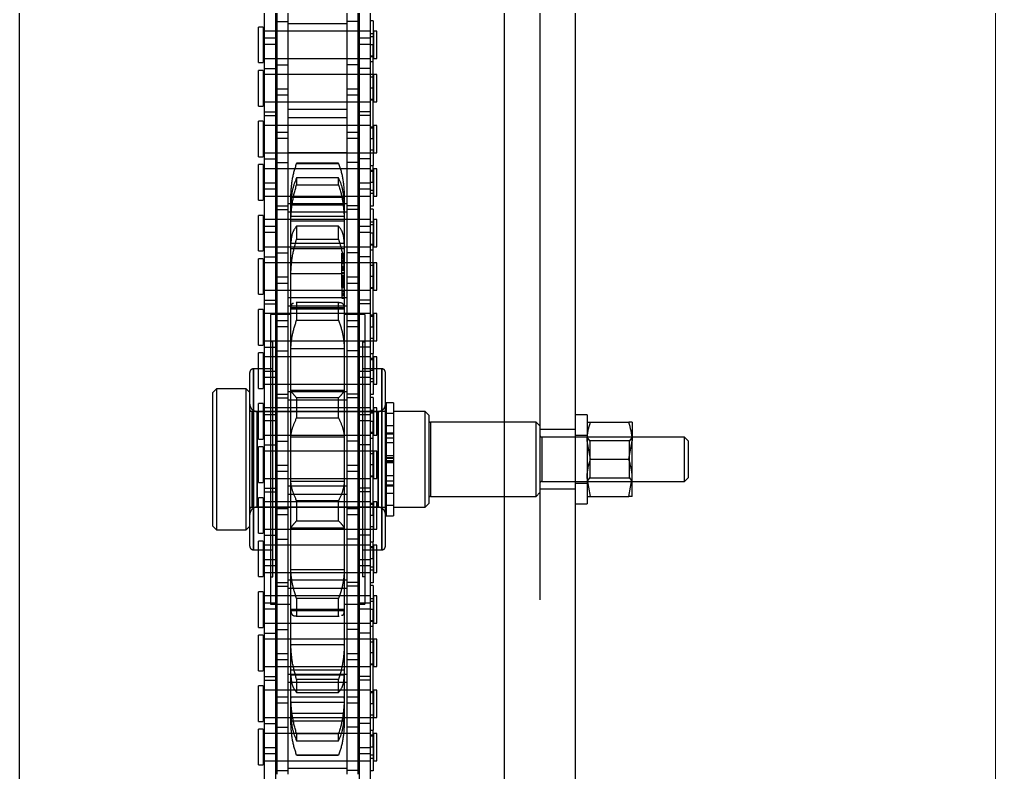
# Model space of a CAD drawing. Header units: metres. Extents: x 0 to 63075, y 0 to 44550.
# Drawn here: x 14315.1 to 14446.9, y 29803.9 to 29905.5 of the extents above; entities that cross this region are included whole.
import ezdxf

# ---------------------------------------------------------------- set-up
doc = ezdxf.new("R2010")
doc.units = ezdxf.units.M
doc.header["$LTSCALE"] = 75
for name, pattern in [('CENTER2', [28.575, 19.05, -3.175, 3.175, -3.175]), ('CENTERX2', [101.6, 63.5, -12.7, 12.7, -12.7]), ('HIDDEN2', [4.7625, 3.175, -1.5875])]:
    doc.linetypes.add(name, pattern=pattern)
for name, color, linetype in [('SC1', 7, 'CENTER2'), ('SDM', 7, 'Continuous'), ('SL4', 4, 'Continuous'), ('ST1', 7, 'HIDDEN2')]:
    doc.layers.add(name, color=color, linetype=linetype)

# ---------------------------------------------------------------- blocks, each defined once
blk = doc.blocks.new('A$Ca53c419a')
at = {"layer": 'SL4'}
for p, q in [((2339.74, 281.24), (3664.71, 281.24)), ((2339.74, 215.76), (3664.71, 215.76)), ((3664.71, 206.24), (2339.74, 206.24)), ((3439.56, 206.24), (3439.56, 204.64)), ((3451.56, 204.64), (3451.56, 206.24)), ((3451.56, 204.64), (3439.56, 204.64)), ((3440.56, 204.19), (3443.06, 204.64)), ((3440.56, 204.19), (3440.56, 198.98)), ((3445.56, 204.19), (3448.06, 204.64)), ((3445.56, 204.19), (3445.56, 198.98)), ((3450.56, 204.19), (3450.56, 198.98)), ((3440.56, 198.98), (3443.06, 198.54)), ((3445.56, 198.98), (3448.06, 198.54)), ((3440.56, 198.54), (3443.06, 198.54)), ((3442.56, 198.54), (3442.56, 191.5)), ((3443.06, 198.54), (3448.06, 198.54)), ((3450.56, 198.54), (3448.06, 198.54)), ((3448.56, 191.5), (3448.56, 198.54)), ((3442.56, 191.5), (3443.06, 191)), ((3442.56, 191.5), (3448.56, 191.5)), ((3448.06, 191), (3448.56, 191.5)), ((3448.06, 191), (3443.06, 191))]:
    blk.add_line(p, q, dxfattribs=at)
for points, knots in [([(3440.56, 204.64), (3440.56, 204.63), (3440.56, 204.6), (3440.56, 204.36), (3440.56, 204.19)], [0, 0, 0, 0, 0.2686336, 1, 1, 1, 1]), ([(3443.06, 204.64), (3443.11, 204.63), (3443.96, 204.63), (3444.79, 204.4), (3445.56, 204.19)], [0, 0, 0, 0, 0.070201, 1, 1, 1, 1]), ([(3448.06, 204.64), (3448.11, 204.63), (3448.96, 204.63), (3449.79, 204.4), (3450.56, 204.19)], [0, 0, 0, 0, 0.070201, 1, 1, 1, 1]), ([(3450.56, 204.64), (3450.56, 204.63), (3450.56, 204.6), (3450.56, 204.36), (3450.56, 204.19)], [0, 0, 0, 0, 0.2686336, 1, 1, 1, 1]), ([(3440.56, 198.54), (3440.56, 198.54), (3440.56, 198.57), (3440.56, 198.81), (3440.56, 198.98)], [0, 0, 0, 0, 0.268634, 1, 1, 1, 1]), ([(3443.06, 198.54), (3443.11, 198.54), (3443.96, 198.54), (3444.79, 198.77), (3445.56, 198.98)], [0, 0, 0, 0, 0.0702006, 1, 1, 1, 1]), ([(3448.06, 198.54), (3448.11, 198.54), (3448.96, 198.54), (3449.79, 198.77), (3450.56, 198.98)], [0, 0, 0, 0, 0.070201, 1, 1, 1, 1]), ([(3450.56, 198.54), (3450.56, 198.54), (3450.56, 198.57), (3450.56, 198.81), (3450.56, 198.98)], [0, 0, 0, 0, 0.268634, 1, 1, 1, 1])]:
    blk.add_open_spline(points, degree=3, knots=knots, dxfattribs=at)
at = {"layer": 'ST1'}
for p, q in [((3436.53, 255.15), (3436.03, 254.65)), ((3455.08, 254.65), (3436.03, 254.65)), ((3436.03, 254.65), (3436.03, 250.65)), ((3436.53, 255.15), (3454.58, 255.15)), ((3455.08, 254.65), (3454.58, 255.15)), ((3455.08, 250.65), (3455.08, 254.65)), ((3436.03, 250.65), (3455.08, 250.65)), ((3436.03, 250.65), (3436.53, 250.15)), ((3454.58, 250.15), (3455.08, 250.65)), ((3404.33, 249), (3409.13, 249)), ((3404.33, 249), (3404.33, 248.34)), ((3409.13, 248.34), (3409.13, 249)), ((3410.18, 249), (3414.97, 249)), ((3410.18, 249), (3410.18, 248.34)), ((3414.97, 248.34), (3414.97, 249)), ((3417.03, 249), (3421.83, 249)), ((3417.03, 249), (3417.03, 248.34)), ((3421.83, 248.34), (3421.83, 249)), ((3422.88, 249), (3427.67, 249)), ((3422.88, 249), (3422.88, 248.34)), ((3427.67, 248.34), (3427.67, 249)), ((3429.73, 249), (3434.53, 249)), ((3429.73, 249), (3429.73, 248.34)), ((3433.34, 249.66), (3433.34, 247.06)), ((3433.34, 249.66), (3457.77, 249.66)), ((3457.77, 249.66), (3433.34, 249.66)), ((3433.83, 250.15), (3457.28, 250.15)), ((3434.53, 248.34), (3434.53, 249)), ((3435.58, 249), (3440.37, 249)), ((3435.58, 249), (3435.58, 248.34)), ((3452.03, 249.9), (3439.08, 249.9)), ((3439.08, 249.9), (3439.08, 231.86)), ((3439.08, 249.17), (3439.08, 232.83)), ((3452.01, 249.17), (3439.1, 249.17)), ((3439.1, 232.83), (3439.1, 249.17)), ((3439.1, 249.17), (3452.01, 249.17)), ((3440.37, 248.34), (3440.37, 249)), ((3442.43, 249), (3447.23, 249)), ((3442.43, 249), (3442.43, 248.34)), ((3447.23, 248.34), (3447.23, 249)), ((3448.28, 249), (3453.07, 249)), ((3448.28, 249), (3448.28, 248.34)), ((3452.01, 249.17), (3452.01, 232.83)), ((3452.03, 231.86), (3452.03, 249.9)), ((3452.03, 232.83), (3452.03, 249.17)), ((3453.07, 248.34), (3453.07, 249)), ((3455.13, 249), (3459.93, 249)), ((3455.13, 249), (3455.13, 248.34)), ((3457.77, 247.06), (3457.77, 249.66)), ((3459.93, 248.34), (3459.93, 249)), ((3460.98, 249), (3465.77, 249)), ((3460.98, 249), (3460.98, 248.34)), ((3465.77, 248.34), (3465.77, 249)), ((3467.83, 249), (3472.63, 249)), ((3467.83, 249), (3467.83, 248.34)), ((3472.63, 248.34), (3472.63, 249)), ((3473.68, 249), (3478.47, 249)), ((3473.68, 249), (3473.68, 248.34)), ((3478.47, 248.34), (3478.47, 249)), ((3480.53, 249), (3485.33, 249)), ((3480.53, 249), (3480.53, 248.34)), ((3485.33, 248.34), (3485.33, 249)), ((3486.38, 249), (3491.17, 249)), ((3486.38, 249), (3486.38, 248.34)), ((3491.17, 248.34), (3491.17, 249)), ((3493.23, 249), (3498.03, 249)), ((3493.23, 249), (3493.23, 248.34)), ((3498.03, 248.34), (3498.03, 249)), ((3499.08, 249), (3503.87, 249)), ((3499.08, 249), (3499.08, 248.34)), ((3503.87, 248.34), (3503.87, 249)), ((3396.7, 248.16), (3405.8, 248.16)), ((3409.13, 248.34), (3404.33, 248.34)), ((3404.88, 248.34), (3404.88, 233.84)), ((3404.88, 248.16), (3404.88, 246.64)), ((3405.8, 248.16), (3406.66, 248.16)), ((3405.8, 246.64), (3405.8, 248.16)), ((3406.66, 248.16), (3415.75, 248.16)), ((3406.66, 248.16), (3406.66, 246.64)), ((3408.57, 233.84), (3408.57, 248.34)), ((3408.57, 246.64), (3408.57, 248.16)), ((3409.9, 248.16), (3409.9, 246.64)), ((3414.97, 248.34), (3410.18, 248.34)), ((3410.73, 248.34), (3410.73, 233.84)), ((3410.73, 248.16), (3410.73, 246.64)), ((3414.42, 233.84), (3414.42, 248.34)), ((3414.42, 246.64), (3414.42, 248.16)), ((3415.75, 248.16), (3415.75, 246.64)), ((3415.75, 248.16), (3422.1, 248.16)), ((3416.25, 248.16), (3416.25, 246.64)), ((3421.83, 248.34), (3417.03, 248.34)), ((3417.58, 248.34), (3417.58, 233.84)), ((3417.58, 248.16), (3417.58, 246.64)), ((3421.27, 233.84), (3421.27, 248.34)), ((3421.27, 246.64), (3421.27, 248.16)), ((3422.1, 248.16), (3422.1, 246.64)), ((3422.1, 248.16), (3431.2, 248.16)), ((3427.67, 248.34), (3422.88, 248.34)), ((3423.43, 248.34), (3423.43, 233.84)), ((3423.43, 248.16), (3423.43, 246.64)), ((3425.35, 246.64), (3425.35, 248.16)), ((3426.21, 248.16), (3426.21, 246.64)), ((3427.12, 233.84), (3427.12, 248.34)), ((3427.12, 246.64), (3427.12, 248.16)), ((3434.53, 248.34), (3429.73, 248.34)), ((3430.28, 248.34), (3430.28, 233.84)), ((3430.28, 248.16), (3430.28, 246.64)), ((3431.2, 248.16), (3432.06, 248.16)), ((3431.2, 246.64), (3431.2, 248.16)), ((3432.06, 248.16), (3441.15, 248.16)), ((3432.06, 248.16), (3432.06, 246.64)), ((3433.97, 233.84), (3433.97, 248.34)), ((3433.97, 246.64), (3433.97, 248.16)), ((3435.3, 248.16), (3435.3, 246.64)), ((3440.37, 248.34), (3435.58, 248.34)), ((3436.13, 248.34), (3436.13, 233.84)), ((3436.13, 248.16), (3436.13, 246.64)), ((3439.82, 233.84), (3439.82, 248.34)), ((3439.82, 246.64), (3439.82, 248.16)), ((3441.15, 248.16), (3441.15, 246.64)), ((3441.15, 248.16), (3447.5, 248.16)), ((3441.65, 248.16), (3441.65, 246.64)), ((3447.23, 248.34), (3442.43, 248.34)), ((3442.98, 248.34), (3442.98, 233.84)), ((3442.98, 248.16), (3442.98, 246.64)), ((3446.67, 233.84), (3446.67, 248.34)), ((3446.67, 246.64), (3446.67, 248.16)), ((3447.5, 248.16), (3447.5, 246.64)), ((3447.5, 248.16), (3456.6, 248.16)), ((3453.07, 248.34), (3448.28, 248.34)), ((3448.83, 248.34), (3448.83, 233.84)), ((3448.83, 248.16), (3448.83, 246.64)), ((3450.75, 246.64), (3450.75, 248.16)), ((3451.61, 248.16), (3451.61, 246.64)), ((3452.52, 233.84), (3452.52, 248.34)), ((3452.52, 246.64), (3452.52, 248.16)), ((3459.93, 248.34), (3455.13, 248.34)), ((3455.68, 248.34), (3455.68, 233.84)), ((3455.68, 248.16), (3455.68, 246.64)), ((3456.6, 248.16), (3457.46, 248.16)), ((3456.6, 246.64), (3456.6, 248.16)), ((3457.46, 248.16), (3466.55, 248.16)), ((3457.46, 248.16), (3457.46, 246.64)), ((3459.37, 233.84), (3459.37, 248.34)), ((3459.37, 246.64), (3459.37, 248.16)), ((3460.7, 248.16), (3460.7, 246.64)), ((3465.77, 248.34), (3460.98, 248.34)), ((3461.53, 248.34), (3461.53, 233.84)), ((3461.53, 248.16), (3461.53, 246.64)), ((3465.22, 233.84), (3465.22, 248.34)), ((3465.22, 246.64), (3465.22, 248.16)), ((3466.55, 248.16), (3466.55, 246.64)), ((3466.55, 248.16), (3472.9, 248.16)), ((3467.05, 248.16), (3467.05, 246.64)), ((3472.63, 248.34), (3467.83, 248.34)), ((3468.38, 248.34), (3468.38, 233.84)), ((3468.38, 248.16), (3468.38, 246.64)), ((3472.07, 233.84), (3472.07, 248.34)), ((3472.07, 246.64), (3472.07, 248.16)), ((3472.9, 248.16), (3472.9, 246.64)), ((3472.9, 248.16), (3482, 248.16)), ((3478.47, 248.34), (3473.68, 248.34)), ((3474.23, 248.34), (3474.23, 233.84)), ((3474.23, 248.16), (3474.23, 246.64)), ((3476.15, 246.64), (3476.15, 248.16)), ((3477.01, 248.16), (3477.01, 246.64)), ((3477.92, 233.84), (3477.92, 248.34)), ((3477.92, 246.64), (3477.92, 248.16)), ((3485.33, 248.34), (3480.53, 248.34)), ((3481.08, 248.34), (3481.08, 233.84)), ((3481.08, 248.16), (3481.08, 246.64)), ((3482, 248.16), (3482.86, 248.16)), ((3482, 246.64), (3482, 248.16)), ((3482.86, 248.16), (3491.95, 248.16)), ((3482.86, 248.16), (3482.86, 246.64)), ((3484.77, 233.84), (3484.77, 248.34)), ((3484.77, 246.64), (3484.77, 248.16)), ((3486.1, 248.16), (3486.1, 246.64)), ((3491.17, 248.34), (3486.38, 248.34)), ((3486.93, 248.34), (3486.93, 233.84)), ((3486.93, 248.16), (3486.93, 246.64)), ((3490.62, 233.84), (3490.62, 248.34)), ((3490.62, 246.64), (3490.62, 248.16)), ((3491.95, 248.16), (3491.95, 246.64)), ((3491.95, 248.16), (3498.3, 248.16)), ((3492.45, 248.16), (3492.45, 246.64)), ((3498.03, 248.34), (3493.23, 248.34)), ((3493.78, 248.34), (3493.78, 233.84)), ((3493.78, 248.16), (3493.78, 246.64)), ((3497.47, 233.84), (3497.47, 248.34)), ((3497.47, 246.64), (3497.47, 248.16)), ((3498.3, 248.16), (3498.3, 246.64)), ((3498.3, 248.16), (3507.4, 248.16)), ((3503.87, 248.34), (3499.08, 248.34)), ((3499.63, 248.34), (3499.63, 233.84)), ((3499.63, 248.16), (3499.63, 246.64)), ((3501.55, 246.64), (3501.55, 248.16)), ((3502.41, 248.16), (3502.41, 246.64)), ((3503.32, 233.84), (3503.32, 248.34)), ((3503.32, 246.64), (3503.32, 248.16)), ((3396.7, 246.64), (3405.8, 246.64)), ((3403.05, 246.48), (3409.4, 246.48)), ((3403.55, 246.48), (3403.55, 244.96)), ((3404.88, 246.48), (3404.88, 244.96)), ((3405.8, 246.64), (3406.66, 246.64)), ((3406.66, 246.64), (3415.75, 246.64)), ((3408.57, 244.96), (3408.57, 246.48)), ((3409.4, 246.48), (3409.4, 244.96)), ((3409.4, 246.48), (3418.5, 246.48)), ((3410.73, 246.48), (3410.73, 244.96)), ((3412.65, 244.96), (3412.65, 246.48)), ((3413.51, 246.48), (3413.51, 244.96)), ((3414.42, 244.96), (3414.42, 246.48)), ((3415.75, 246.64), (3422.1, 246.64)), ((3417.58, 246.48), (3417.58, 244.96)), ((3418.5, 246.48), (3419.36, 246.48)), ((3418.5, 244.96), (3418.5, 246.48)), ((3419.36, 246.48), (3428.45, 246.48)), ((3419.36, 246.48), (3419.36, 244.96)), ((3421.27, 244.96), (3421.27, 246.48)), ((3422.1, 246.64), (3431.2, 246.64)), ((3422.6, 246.48), (3422.6, 244.96)), ((3423.43, 246.48), (3423.43, 244.96)), ((3465.1, 247.38), (3426.01, 247.38)), ((3426.01, 247.38), (3426.01, 244.61)), ((3427.12, 244.96), (3427.12, 246.48)), ((3428.45, 246.48), (3428.45, 244.96)), ((3428.45, 246.48), (3434.8, 246.48)), ((3428.95, 246.48), (3428.95, 244.96)), ((3429.68, 247.38), (3429.68, 247.06)), ((3429.68, 247.06), (3461.43, 247.06)), ((3430.28, 246.48), (3430.28, 244.96)), ((3431.2, 246.64), (3432.06, 246.64)), ((3432.06, 246.64), (3441.15, 246.64)), ((3433.97, 244.96), (3433.97, 246.48)), ((3434.8, 246.48), (3434.8, 244.96)), ((3434.8, 246.48), (3443.9, 246.48)), ((3436.13, 246.48), (3436.13, 244.96)), ((3438.05, 244.96), (3438.05, 246.48)), ((3438.91, 246.48), (3438.91, 244.96)), ((3439.82, 244.96), (3439.82, 246.48)), ((3441.15, 246.64), (3447.5, 246.64)), ((3442.98, 246.48), (3442.98, 244.96)), ((3443.9, 246.48), (3444.76, 246.48)), ((3443.9, 244.96), (3443.9, 246.48)), ((3444.76, 246.48), (3453.85, 246.48)), ((3444.76, 246.48), (3444.76, 244.96)), ((3446.67, 244.96), (3446.67, 246.48)), ((3447.5, 246.64), (3456.6, 246.64)), ((3448, 246.48), (3448, 244.96)), ((3448.83, 246.48), (3448.83, 244.96)), ((3452.52, 244.96), (3452.52, 246.48)), ((3453.85, 246.48), (3453.85, 244.96)), ((3453.85, 246.48), (3460.2, 246.48)), ((3454.35, 246.48), (3454.35, 244.96)), ((3455.68, 246.48), (3455.68, 244.96)), ((3456.6, 246.64), (3457.46, 246.64)), ((3457.46, 246.64), (3466.55, 246.64)), ((3459.37, 244.96), (3459.37, 246.48)), ((3460.2, 246.48), (3460.2, 244.96)), ((3460.2, 246.48), (3469.3, 246.48)), ((3461.43, 247.06), (3461.43, 247.38)), ((3461.53, 246.48), (3461.53, 244.96)), ((3463.45, 244.96), (3463.45, 246.48)), ((3464.31, 246.48), (3464.31, 244.96)), ((3465.1, 244.61), (3465.1, 247.38)), ((3465.22, 244.96), (3465.22, 246.48)), ((3466.55, 246.64), (3472.9, 246.64)), ((3468.38, 246.48), (3468.38, 244.96)), ((3469.3, 246.48), (3470.16, 246.48)), ((3469.3, 244.96), (3469.3, 246.48)), ((3470.16, 246.48), (3479.25, 246.48)), ((3470.16, 246.48), (3470.16, 244.96)), ((3472.07, 244.96), (3472.07, 246.48)), ((3472.9, 246.64), (3482, 246.64)), ((3473.4, 246.48), (3473.4, 244.96)), ((3474.23, 246.48), (3474.23, 244.96)), ((3477.92, 244.96), (3477.92, 246.48)), ((3479.25, 246.48), (3479.25, 244.96)), ((3479.25, 246.48), (3485.6, 246.48)), ((3479.75, 246.48), (3479.75, 244.96)), ((3481.08, 246.48), (3481.08, 244.96)), ((3482, 246.64), (3482.86, 246.64)), ((3482.86, 246.64), (3491.95, 246.64)), ((3484.77, 244.96), (3484.77, 246.48)), ((3485.6, 246.48), (3485.6, 244.96)), ((3485.6, 246.48), (3494.7, 246.48)), ((3486.93, 246.48), (3486.93, 244.96)), ((3488.85, 244.96), (3488.85, 246.48)), ((3489.71, 246.48), (3489.71, 244.96)), ((3490.62, 244.96), (3490.62, 246.48)), ((3491.95, 246.64), (3498.3, 246.64)), ((3493.78, 246.48), (3493.78, 244.96)), ((3494.7, 246.48), (3495.56, 246.48)), ((3494.7, 244.96), (3494.7, 246.48)), ((3495.56, 246.48), (3504.65, 246.48)), ((3495.56, 246.48), (3495.56, 244.96)), ((3497.47, 244.96), (3497.47, 246.48)), ((3498.3, 246.64), (3507.4, 246.64)), ((3498.8, 246.48), (3498.8, 244.96)), ((3499.63, 246.48), (3499.63, 244.96)), ((3503.32, 244.96), (3503.32, 246.48)), ((3504.65, 246.48), (3504.65, 244.96)), ((3504.65, 246.48), (3511, 246.48)), ((3403.05, 244.96), (3409.4, 244.96)), ((3403.84, 237.03), (3403.84, 244.96)), ((3404.88, 244.96), (3404.88, 237.03)), ((3405.64, 243.84), (3405.62, 243.84)), ((3405.62, 243.84), (3405.62, 238.16)), ((3405.64, 238.16), (3405.64, 243.84)), ((3408.51, 243.84), (3407.58, 243.84)), ((3407.58, 243.84), (3407.58, 238.16)), ((3408.51, 238.16), (3408.51, 243.84)), ((3408.57, 237.03), (3408.57, 244.96)), ((3408.62, 244.96), (3408.62, 237.03)), ((3409.4, 244.96), (3418.5, 244.96)), ((3409.95, 244.61), (3410.09, 244.61)), ((3410.09, 244.61), (3410.21, 244.61)), ((3410.21, 244.61), (3410.09, 244.61)), ((3410.21, 237.4), (3410.21, 244.61)), ((3410.21, 244.61), (3411.14, 244.61)), ((3410.69, 237.03), (3410.69, 244.96)), ((3410.73, 244.96), (3410.73, 237.03)), ((3411.14, 244.61), (3413.31, 244.61)), ((3411.25, 237.4), (3411.25, 244.61)), ((3412.75, 237.4), (3412.75, 244.61)), ((3413.31, 244.61), (3413.44, 244.61)), ((3413.44, 244.61), (3413.31, 244.61)), ((3413.44, 237.4), (3413.44, 244.61)), ((3413.44, 244.61), (3416.35, 244.61)), ((3415.86, 243.84), (3414.1, 243.84)), ((3414.1, 243.84), (3414.1, 238.16)), ((3414.42, 237.03), (3414.42, 244.96)), ((3415.47, 244.96), (3415.47, 237.03)), ((3415.86, 238.16), (3415.86, 243.84)), ((3416.35, 244.61), (3420.42, 244.61)), ((3416.43, 237.4), (3416.43, 244.61)), ((3416.54, 237.03), (3416.54, 244.96)), ((3417.1, 237.4), (3417.1, 244.61)), ((3417.58, 244.96), (3417.58, 237.03)), ((3418.5, 244.96), (3419.36, 244.96)), ((3419.36, 244.96), (3428.45, 244.96)), ((3420.42, 244.61), (3420.54, 244.61)), ((3420.54, 244.61), (3420.42, 244.61)), ((3420.54, 237.4), (3420.54, 244.61)), ((3420.54, 244.61), (3425.08, 244.61)), ((3421.27, 237.03), (3421.27, 244.96)), ((3421.32, 244.96), (3421.32, 237.03)), ((3423.39, 237.03), (3423.39, 244.96)), ((3423.43, 244.96), (3423.43, 237.03)), ((3424.41, 243.9), (3424.41, 238.1)), ((3426.78, 243.84), (3424.41, 243.84)), ((3424.41, 243.84), (3424.41, 238.16)), ((3425.08, 244.61), (3430.56, 244.61)), ((3425.12, 237.4), (3425.12, 244.61)), ((3425.27, 237.4), (3425.27, 244.61)), ((3426.78, 238.16), (3426.78, 243.84)), ((3427.12, 237.03), (3427.12, 244.96)), ((3428.17, 244.96), (3428.17, 237.03)), ((3428.45, 244.96), (3434.8, 244.96)), ((3429.24, 237.03), (3429.24, 244.96)), ((3430.28, 244.96), (3430.28, 237.03)), ((3430.56, 244.61), (3430.65, 244.61)), ((3430.65, 237.4), (3430.65, 244.61)), ((3430.65, 244.61), (3436.27, 244.61)), ((3433.97, 237.03), (3433.97, 244.96)), ((3434.02, 244.96), (3434.02, 237.03)), ((3434.8, 244.96), (3443.9, 244.96)), ((3436.09, 237.03), (3436.09, 244.96)), ((3436.13, 244.96), (3436.13, 237.03)), ((3436.27, 237.4), (3436.27, 244.61)), ((3436.27, 244.61), (3436.28, 244.61)), ((3436.28, 244.61), (3442.51, 244.61)), ((3439.97, 243.84), (3437.27, 243.84)), ((3437.27, 243.84), (3437.27, 238.16)), ((3439.82, 237.03), (3439.82, 244.96)), ((3439.97, 238.16), (3439.97, 243.84)), ((3440.87, 244.96), (3440.87, 237.03)), ((3441.94, 237.03), (3441.94, 244.96)), ((3442.51, 244.61), (3442.56, 244.61)), ((3442.56, 237.4), (3442.56, 244.61)), ((3442.56, 244.61), (3448.55, 244.61)), ((3442.98, 244.96), (3442.98, 237.03)), ((3443.9, 244.96), (3444.76, 244.96)), ((3444.76, 244.96), (3453.85, 244.96)), ((3446.67, 237.03), (3446.67, 244.96)), ((3446.72, 244.96), (3446.72, 237.03)), ((3448.55, 237.4), (3448.55, 244.61)), ((3448.55, 244.61), (3448.6, 244.61)), ((3448.6, 244.61), (3454.83, 244.61)), ((3448.79, 237.03), (3448.79, 244.96)), ((3448.83, 244.96), (3448.83, 237.03)), ((3451.14, 243.84), (3451.14, 238.16)), ((3453.84, 243.84), (3451.14, 243.84)), ((3452.52, 237.03), (3452.52, 244.96)), ((3453.57, 244.96), (3453.57, 237.03)), ((3453.84, 238.16), (3453.84, 243.84)), ((3453.85, 244.96), (3460.2, 244.96)), ((3454.64, 237.03), (3454.64, 244.96)), ((3454.83, 244.61), (3454.84, 244.61)), ((3454.84, 237.4), (3454.84, 244.61)), ((3454.84, 244.61), (3460.46, 244.61)), ((3455.68, 244.96), (3455.68, 237.03)), ((3459.37, 237.03), (3459.37, 244.96)), ((3459.42, 244.96), (3459.42, 237.03)), ((3460.2, 244.96), (3469.3, 244.96)), ((3460.46, 237.4), (3460.46, 244.61)), ((3460.46, 244.61), (3460.55, 244.61)), ((3460.55, 244.61), (3466.03, 244.61)), ((3461.49, 237.03), (3461.49, 244.96)), ((3461.53, 244.96), (3461.53, 237.03)), ((3464.33, 243.84), (3464.33, 238.16)), ((3466.7, 243.84), (3464.33, 243.84)), ((3465.22, 237.03), (3465.22, 244.96)), ((3465.84, 244.61), (3465.84, 237.4)), ((3465.99, 237.4), (3465.99, 244.61)), ((3466.03, 244.61), (3470.57, 244.61)), ((3466.27, 244.96), (3466.27, 237.03)), ((3466.7, 243.84), (3466.69, 243.9)), ((3466.7, 238.1), (3466.7, 243.9)), ((3466.7, 238.16), (3466.7, 243.84)), ((3467.34, 237.03), (3467.34, 244.96)), ((3468.38, 244.96), (3468.38, 237.03)), ((3469.3, 244.96), (3470.16, 244.96)), ((3470.16, 244.96), (3479.25, 244.96)), ((3470.57, 237.4), (3470.57, 244.61)), ((3470.57, 244.61), (3470.69, 244.61)), ((3470.69, 244.61), (3470.57, 244.61)), ((3470.69, 244.61), (3474.76, 244.61)), ((3472.07, 237.03), (3472.07, 244.96)), ((3472.12, 244.96), (3472.12, 237.03)), ((3474.01, 244.61), (3474.01, 237.4)), ((3474.19, 237.03), (3474.19, 244.96)), ((3474.23, 244.96), (3474.23, 237.03)), ((3474.68, 237.4), (3474.68, 244.61)), ((3474.76, 244.61), (3477.67, 244.61)), ((3475.25, 243.84), (3475.25, 238.16)), ((3477.01, 243.84), (3475.25, 243.84)), ((3477.01, 238.16), (3477.01, 243.84)), ((3477.67, 237.4), (3477.67, 244.61)), ((3477.67, 244.61), (3477.8, 244.61)), ((3477.8, 244.61), (3477.67, 244.61)), ((3477.8, 244.61), (3479.97, 244.61)), ((3477.92, 237.03), (3477.92, 244.96)), ((3478.36, 244.61), (3478.36, 237.4)), ((3478.97, 244.96), (3478.97, 237.03)), ((3479.25, 244.96), (3485.6, 244.96)), ((3479.86, 237.4), (3479.86, 244.61)), ((3479.97, 244.61), (3480.9, 244.61)), ((3480.04, 237.03), (3480.04, 244.96)), ((3480.9, 237.4), (3480.9, 244.61)), ((3480.9, 244.61), (3481.02, 244.61)), ((3481.02, 244.61), (3480.9, 244.61)), ((3481.02, 244.61), (3481.16, 244.61)), ((3481.08, 244.96), (3481.08, 237.03)), ((3481.66, 244.6), (3481.16, 244.61)), ((3482.6, 243.84), (3482.6, 238.16)), ((3483.53, 243.84), (3482.6, 243.84)), ((3483.53, 238.16), (3483.53, 243.84)), ((3484.77, 237.03), (3484.77, 244.96)), ((3484.82, 244.96), (3484.82, 237.03)), ((3485.47, 243.84), (3485.47, 238.16)), ((3485.5, 243.84), (3485.47, 243.84)), ((3485.5, 238.16), (3485.5, 243.84)), ((3485.6, 244.96), (3494.7, 244.96)), ((3486.89, 237.03), (3486.89, 244.96)), ((3486.93, 244.96), (3486.93, 237.03)), ((3490.62, 237.03), (3490.62, 244.96)), ((3491.67, 244.96), (3491.67, 237.03)), ((3492.74, 237.03), (3492.74, 244.96)), ((3493.78, 244.96), (3493.78, 237.03)), ((3494.7, 244.96), (3495.56, 244.96)), ((3495.56, 244.96), (3504.65, 244.96)), ((3497.47, 237.03), (3497.47, 244.96)), ((3497.52, 244.96), (3497.52, 237.03)), ((3499.59, 237.03), (3499.59, 244.96)), ((3499.63, 244.96), (3499.63, 237.03)), ((3503.32, 237.03), (3503.32, 244.96)), ((3504.37, 244.96), (3504.37, 237.03)), ((3504.65, 244.96), (3511, 244.96)), ((3405.62, 238.16), (3405.64, 238.16)), ((3407.58, 238.16), (3408.51, 238.16)), ((3409.45, 237.4), (3409.95, 237.4)), ((3410.09, 237.4), (3409.95, 237.4)), ((3410.21, 237.4), (3410.09, 237.4)), ((3410.09, 237.4), (3410.21, 237.4)), ((3411.14, 237.4), (3410.21, 237.4)), ((3413.31, 237.4), (3411.14, 237.4)), ((3413.44, 237.4), (3413.31, 237.4)), ((3413.31, 237.4), (3413.44, 237.4)), ((3416.35, 237.4), (3413.44, 237.4)), ((3414.1, 238.16), (3415.86, 238.16)), ((3420.42, 237.4), (3416.35, 237.4)), ((3420.54, 237.4), (3420.42, 237.4)), ((3420.42, 237.4), (3420.54, 237.4)), ((3425.08, 237.4), (3420.54, 237.4)), ((3424.41, 238.16), (3426.78, 238.16)), ((3424.41, 238.16), (3424.42, 238.1)), ((3430.56, 237.4), (3425.08, 237.4)), ((3426.01, 237.4), (3426.01, 234.63)), ((3430.65, 237.4), (3430.56, 237.4)), ((3436.27, 237.4), (3430.65, 237.4)), ((3436.28, 237.4), (3436.27, 237.4)), ((3442.51, 237.4), (3436.28, 237.4)), ((3437.27, 238.16), (3439.97, 238.16)), ((3442.56, 237.4), (3442.51, 237.4)), ((3448.55, 237.4), (3442.56, 237.4)), ((3448.6, 237.4), (3448.55, 237.4)), ((3454.83, 237.4), (3448.6, 237.4)), ((3451.14, 238.16), (3453.84, 238.16)), ((3454.84, 237.4), (3454.83, 237.4)), ((3460.46, 237.4), (3454.84, 237.4)), ((3460.55, 237.4), (3460.46, 237.4)), ((3466.03, 237.4), (3460.55, 237.4)), ((3464.33, 238.16), (3466.7, 238.16)), ((3465.1, 234.63), (3465.1, 237.4)), ((3470.57, 237.4), (3466.03, 237.4)), ((3468.16, 237.73), (3467.32, 237.73)), ((3467.32, 237.73), (3467.32, 237.4)), ((3467.65, 237.73), (3467.65, 237.4)), ((3467.75, 237.73), (3467.75, 237.4)), ((3467.92, 237.73), (3467.92, 237.4)), ((3468.31, 237.73), (3468.16, 237.73)), ((3468.16, 237.73), (3468.16, 237.4)), ((3468.26, 237.73), (3468.26, 237.4)), ((3468.72, 237.73), (3468.31, 237.73)), ((3468.31, 237.73), (3468.31, 237.4)), ((3468.4, 237.73), (3468.4, 237.4)), ((3468.72, 237.73), (3471.15, 237.73)), ((3468.72, 237.73), (3468.72, 237.4)), ((3468.78, 237.73), (3468.78, 237.4)), ((3468.78, 237.73), (3468.78, 237.4)), ((3468.83, 237.73), (3468.83, 237.4)), ((3468.85, 237.73), (3468.85, 237.4)), ((3468.85, 237.73), (3468.85, 237.4)), ((3468.9, 237.73), (3468.9, 237.4)), ((3468.98, 237.73), (3468.98, 237.4)), ((3468.99, 237.73), (3468.99, 237.4)), ((3469.02, 237.73), (3469.02, 237.4)), ((3469.09, 237.73), (3469.09, 237.4)), ((3469.1, 237.73), (3469.1, 237.4)), ((3469.11, 237.73), (3469.11, 237.4)), ((3469.12, 237.73), (3469.12, 237.4)), ((3469.21, 237.73), (3469.21, 237.4)), ((3469.23, 237.73), (3469.23, 237.4)), ((3469.24, 237.73), (3469.24, 237.4)), ((3469.31, 237.73), (3469.31, 237.4)), ((3469.4, 237.73), (3469.4, 237.4)), ((3469.48, 237.73), (3469.48, 237.4)), ((3469.56, 237.73), (3469.56, 237.4)), ((3469.61, 237.73), (3469.61, 237.4)), ((3469.72, 237.73), (3469.72, 237.4)), ((3469.75, 237.73), (3469.75, 237.4)), ((3469.75, 237.73), (3469.75, 237.4)), ((3469.78, 237.73), (3469.78, 237.4)), ((3469.82, 237.73), (3469.82, 237.4)), ((3469.86, 237.73), (3469.86, 237.4)), ((3469.86, 237.73), (3469.86, 237.4)), ((3469.89, 237.73), (3469.89, 237.4)), ((3469.89, 237.73), (3469.89, 237.4)), ((3469.98, 237.73), (3469.98, 237.4)), ((3469.99, 237.73), (3469.99, 237.4)), ((3470.01, 237.73), (3470.01, 237.4)), ((3470.03, 237.73), (3470.03, 237.4)), ((3470.04, 237.73), (3470.04, 237.4)), ((3470.17, 237.73), (3470.17, 237.4)), ((3470.33, 237.4), (3470.33, 237.73)), ((3470.69, 237.4), (3470.57, 237.4)), ((3470.66, 237.4), (3470.66, 237.73)), ((3474.76, 237.4), (3470.69, 237.4)), ((3470.71, 237.73), (3470.71, 237.4)), ((3470.77, 237.73), (3470.77, 237.4)), ((3471.07, 237.73), (3471.07, 237.4)), ((3471.11, 237.73), (3471.11, 237.4)), ((3471.13, 237.73), (3471.13, 237.4)), ((3471.15, 237.73), (3471.54, 237.73)), ((3471.15, 237.73), (3471.15, 237.4)), ((3471.26, 237.73), (3471.26, 237.4)), ((3471.31, 237.73), (3471.31, 237.4)), ((3471.39, 237.73), (3471.39, 237.4)), ((3471.44, 237.73), (3471.44, 237.4)), ((3471.5, 237.73), (3471.5, 237.4)), ((3471.51, 237.73), (3471.51, 237.4)), ((3471.54, 237.73), (3472.39, 237.73)), ((3471.54, 237.73), (3471.54, 237.4)), ((3471.54, 237.73), (3471.54, 237.4)), ((3471.61, 237.73), (3471.61, 237.4)), ((3471.64, 237.73), (3471.64, 237.4)), ((3471.97, 237.73), (3471.97, 237.4)), ((3472, 237.73), (3472, 237.4)), ((3472.05, 237.73), (3472.05, 237.4)), ((3472.08, 237.73), (3472.08, 237.4)), ((3472.13, 237.73), (3472.13, 237.4)), ((3472.25, 237.73), (3472.25, 237.4)), ((3472.39, 237.73), (3472.39, 237.4)), ((3472.39, 237.73), (3472.67, 237.73)), ((3472.67, 237.73), (3472.67, 237.4)), ((3472.67, 237.73), (3472.76, 237.73)), ((3472.76, 237.73), (3472.76, 237.4)), ((3472.76, 237.73), (3473.08, 237.73)), ((3472.99, 237.73), (3472.99, 237.4)), ((3473.08, 237.73), (3473.08, 237.4)), ((3473.08, 237.73), (3473.12, 237.73)), ((3473.12, 237.73), (3473.12, 237.4)), ((3473.12, 237.73), (3473.32, 237.73)), ((3473.16, 237.73), (3473.16, 237.4)), ((3473.2, 237.73), (3473.2, 237.4)), ((3473.31, 237.73), (3473.31, 237.4)), ((3473.32, 237.73), (3473.32, 237.4)), ((3473.32, 237.73), (3473.36, 237.73)), ((3473.34, 237.73), (3473.34, 237.4)), ((3473.36, 237.73), (3473.36, 237.4)), ((3477.67, 237.4), (3474.76, 237.4)), ((3475.25, 238.16), (3477.01, 238.16)), ((3477.8, 237.4), (3477.67, 237.4)), ((3477.67, 237.4), (3477.8, 237.4)), ((3479.97, 237.4), (3477.8, 237.4)), ((3480.9, 237.4), (3479.97, 237.4)), ((3481.02, 237.4), (3480.9, 237.4)), ((3480.9, 237.4), (3481.02, 237.4)), ((3481.16, 237.4), (3481.02, 237.4)), ((3482.6, 238.16), (3483.53, 238.16)), ((3485.47, 238.16), (3485.5, 238.16)), ((3403.05, 237.03), (3409.4, 237.03)), ((3403.55, 235.51), (3403.55, 237.03)), ((3404.88, 237.03), (3404.88, 235.51)), ((3408.57, 235.51), (3408.57, 237.03)), ((3409.4, 235.51), (3409.4, 237.03)), ((3409.4, 237.03), (3418.5, 237.03)), ((3410.73, 237.03), (3410.73, 235.51)), ((3412.65, 235.51), (3412.65, 237.03)), ((3413.51, 237.03), (3413.51, 235.51)), ((3414.42, 235.51), (3414.42, 237.03)), ((3417.58, 237.03), (3417.58, 235.51)), ((3418.5, 237.03), (3419.36, 237.03)), ((3418.5, 235.51), (3418.5, 237.03)), ((3419.36, 237.03), (3428.45, 237.03)), ((3419.36, 237.03), (3419.36, 235.51)), ((3421.27, 235.51), (3421.27, 237.03)), ((3422.6, 235.51), (3422.6, 237.03)), ((3423.43, 237.03), (3423.43, 235.51)), ((3427.12, 235.51), (3427.12, 237.03)), ((3428.45, 235.51), (3428.45, 237.03)), ((3428.45, 237.03), (3434.8, 237.03)), ((3428.95, 235.51), (3428.95, 237.03)), ((3430.28, 237.03), (3430.28, 235.51)), ((3433.97, 235.51), (3433.97, 237.03)), ((3434.8, 235.51), (3434.8, 237.03)), ((3434.8, 237.03), (3443.9, 237.03)), ((3436.13, 237.03), (3436.13, 235.51)), ((3438.05, 235.51), (3438.05, 237.03)), ((3438.91, 237.03), (3438.91, 235.51)), ((3439.82, 235.51), (3439.82, 237.03)), ((3442.98, 237.03), (3442.98, 235.51)), ((3443.9, 237.03), (3444.76, 237.03)), ((3443.9, 235.51), (3443.9, 237.03)), ((3444.76, 237.03), (3453.85, 237.03)), ((3444.76, 237.03), (3444.76, 235.51)), ((3446.67, 235.51), (3446.67, 237.03)), ((3448, 235.51), (3448, 237.03)), ((3448.83, 237.03), (3448.83, 235.51)), ((3452.52, 235.51), (3452.52, 237.03)), ((3453.85, 235.51), (3453.85, 237.03)), ((3453.85, 237.03), (3460.2, 237.03)), ((3454.35, 235.51), (3454.35, 237.03)), ((3455.68, 237.03), (3455.68, 235.51)), ((3459.37, 235.51), (3459.37, 237.03)), ((3460.2, 235.51), (3460.2, 237.03)), ((3460.2, 237.03), (3469.3, 237.03)), ((3461.53, 237.03), (3461.53, 235.51)), ((3463.45, 235.51), (3463.45, 237.03)), ((3464.31, 237.03), (3464.31, 235.51)), ((3465.22, 235.51), (3465.22, 237.03)), ((3468.38, 237.03), (3468.38, 235.51)), ((3469.3, 237.03), (3470.16, 237.03)), ((3469.3, 235.51), (3469.3, 237.03)), ((3470.16, 237.03), (3479.25, 237.03)), ((3470.16, 237.03), (3470.16, 235.51)), ((3472.07, 235.51), (3472.07, 237.03)), ((3473.4, 235.51), (3473.4, 237.03)), ((3474.23, 237.03), (3474.23, 235.51)), ((3477.92, 235.51), (3477.92, 237.03)), ((3479.25, 235.51), (3479.25, 237.03)), ((3479.25, 237.03), (3485.6, 237.03)), ((3479.75, 235.51), (3479.75, 237.03)), ((3481.08, 237.03), (3481.08, 235.51)), ((3484.77, 235.51), (3484.77, 237.03)), ((3485.6, 235.51), (3485.6, 237.03)), ((3485.6, 237.03), (3494.7, 237.03)), ((3486.93, 237.03), (3486.93, 235.51)), ((3488.85, 235.51), (3488.85, 237.03)), ((3489.71, 237.03), (3489.71, 235.51)), ((3490.62, 235.51), (3490.62, 237.03)), ((3493.78, 237.03), (3493.78, 235.51)), ((3494.7, 237.03), (3495.56, 237.03)), ((3494.7, 235.51), (3494.7, 237.03)), ((3495.56, 237.03), (3504.65, 237.03)), ((3495.56, 237.03), (3495.56, 235.51)), ((3497.47, 235.51), (3497.47, 237.03)), ((3498.8, 235.51), (3498.8, 237.03)), ((3499.63, 237.03), (3499.63, 235.51)), ((3503.32, 235.51), (3503.32, 237.03)), ((3504.65, 235.51), (3504.65, 237.03)), ((3504.65, 237.03), (3511, 237.03)), ((3396.7, 235.36), (3405.8, 235.36)), ((3403.05, 235.51), (3409.4, 235.51)), ((3404.88, 235.36), (3404.88, 233.84)), ((3405.8, 235.36), (3406.66, 235.36)), ((3405.8, 233.84), (3405.8, 235.36)), ((3406.66, 235.36), (3415.75, 235.36)), ((3406.66, 235.36), (3406.66, 233.84)), ((3408.57, 233.84), (3408.57, 235.36)), ((3409.4, 235.51), (3418.5, 235.51)), ((3409.9, 233.84), (3409.9, 235.36)), ((3410.73, 235.36), (3410.73, 233.51)), ((3414.42, 233.84), (3414.42, 235.36)), ((3415.75, 233.84), (3415.75, 235.36)), ((3415.75, 235.36), (3422.1, 235.36)), ((3416.25, 233.84), (3416.25, 235.36)), ((3417.58, 235.36), (3417.58, 233.84)), ((3418.5, 235.51), (3419.36, 235.51)), ((3419.36, 235.51), (3428.45, 235.51)), ((3421.27, 233.51), (3421.27, 235.36)), ((3422.1, 233.84), (3422.1, 235.36)), ((3422.1, 235.36), (3431.2, 235.36)), ((3423.43, 235.36), (3423.43, 233.84)), ((3425.35, 233.84), (3425.35, 235.36)), ((3465.1, 234.63), (3426.01, 234.63)), ((3426.21, 235.36), (3426.21, 233.84)), ((3427.12, 233.84), (3427.12, 235.36)), ((3428.45, 235.51), (3434.8, 235.51)), ((3429.68, 234.63), (3429.68, 234.94)), ((3461.43, 234.94), (3429.68, 234.94)), ((3430.28, 235.36), (3430.28, 233.84)), ((3431.2, 235.36), (3432.06, 235.36)), ((3431.2, 233.84), (3431.2, 235.36)), ((3432.06, 235.36), (3441.15, 235.36)), ((3432.06, 235.36), (3432.06, 233.84)), ((3433.34, 234.94), (3433.34, 232.34)), ((3433.97, 233.84), (3433.97, 235.36)), ((3434.8, 235.51), (3443.9, 235.51)), ((3435.3, 233.84), (3435.3, 235.36)), ((3436.13, 235.36), (3436.13, 233.51)), ((3439.82, 233.84), (3439.82, 235.36)), ((3441.15, 233.84), (3441.15, 235.36)), ((3441.15, 235.36), (3447.5, 235.36)), ((3441.65, 233.84), (3441.65, 235.36)), ((3442.98, 235.36), (3442.98, 233.84)), ((3443.9, 235.51), (3444.76, 235.51)), ((3444.76, 235.51), (3453.85, 235.51)), ((3446.67, 233.51), (3446.67, 235.36)), ((3447.5, 233.84), (3447.5, 235.36)), ((3447.5, 235.36), (3456.6, 235.36)), ((3448.83, 235.36), (3448.83, 233.84)), ((3450.75, 233.84), (3450.75, 235.36)), ((3451.61, 235.36), (3451.61, 233.84)), ((3452.52, 233.84), (3452.52, 235.36)), ((3453.85, 235.51), (3460.2, 235.51)), ((3455.68, 235.36), (3455.68, 233.84)), ((3456.6, 235.36), (3457.46, 235.36)), ((3456.6, 233.84), (3456.6, 235.36)), ((3457.46, 235.36), (3466.55, 235.36)), ((3457.46, 235.36), (3457.46, 233.84)), ((3457.77, 232.34), (3457.77, 234.94)), ((3459.37, 233.84), (3459.37, 235.36)), ((3460.2, 235.51), (3469.3, 235.51)), ((3460.7, 233.84), (3460.7, 235.36)), ((3461.43, 234.94), (3461.43, 234.63)), ((3461.53, 235.36), (3461.53, 233.51)), ((3465.22, 233.84), (3465.22, 235.36)), ((3466.55, 233.84), (3466.55, 235.36)), ((3466.55, 235.36), (3472.9, 235.36)), ((3467.05, 233.84), (3467.05, 235.36)), ((3468.38, 235.36), (3468.38, 233.84)), ((3469.3, 235.51), (3470.16, 235.51)), ((3470.16, 235.51), (3479.25, 235.51)), ((3472.07, 233.51), (3472.07, 235.36)), ((3472.9, 233.84), (3472.9, 235.36)), ((3472.9, 235.36), (3482, 235.36)), ((3474.23, 235.36), (3474.23, 233.84)), ((3476.15, 233.84), (3476.15, 235.36)), ((3477.01, 235.36), (3477.01, 233.84)), ((3477.92, 233.84), (3477.92, 235.36)), ((3479.25, 235.51), (3485.6, 235.51)), ((3481.08, 235.36), (3481.08, 233.84)), ((3482, 235.36), (3482.86, 235.36)), ((3482, 233.84), (3482, 235.36)), ((3482.86, 235.36), (3491.95, 235.36)), ((3482.86, 235.36), (3482.86, 233.84)), ((3484.77, 233.84), (3484.77, 235.36)), ((3485.6, 235.51), (3494.7, 235.51)), ((3486.1, 233.84), (3486.1, 235.36)), ((3486.93, 235.36), (3486.93, 233.51)), ((3490.62, 233.84), (3490.62, 235.36)), ((3491.95, 233.84), (3491.95, 235.36)), ((3491.95, 235.36), (3498.3, 235.36)), ((3492.45, 233.84), (3492.45, 235.36)), ((3493.78, 235.36), (3493.78, 233.84)), ((3494.7, 235.51), (3495.56, 235.51)), ((3495.56, 235.51), (3504.65, 235.51)), ((3497.47, 233.51), (3497.47, 235.36)), ((3498.3, 233.84), (3498.3, 235.36)), ((3498.3, 235.36), (3507.4, 235.36)), ((3499.63, 235.36), (3499.63, 233.84)), ((3501.55, 233.84), (3501.55, 235.36)), ((3502.41, 235.36), (3502.41, 233.84)), ((3503.32, 233.84), (3503.32, 235.36)), ((3504.65, 235.51), (3511, 235.51)), ((3396.7, 233.84), (3405.8, 233.84)), ((3403.5, 233.51), (3403.5, 233.84)), ((3406.73, 233.51), (3403.5, 233.51)), ((3408.57, 233.47), (3404.88, 233.47)), ((3404.88, 233.47), (3404.88, 233)), ((3405.25, 233.84), (3405.25, 233.47)), ((3405.62, 233.51), (3405.62, 233.84)), ((3405.8, 233.84), (3406.66, 233.84)), ((3406.66, 233.84), (3415.75, 233.84)), ((3406.73, 233.51), (3406.73, 233.84)), ((3406.73, 233.51), (3409.02, 233.51)), ((3408.2, 233.47), (3408.2, 233.84)), ((3408.35, 233.51), (3408.35, 233.84)), ((3408.57, 233), (3408.57, 233.47)), ((3409.02, 233.84), (3409.02, 233.51)), ((3412.58, 233.51), (3409.02, 233.51)), ((3414.42, 233.47), (3410.73, 233.47)), ((3410.73, 233.47), (3410.73, 233)), ((3411.1, 233.84), (3411.1, 233.47)), ((3412.58, 233.51), (3412.58, 233.84)), ((3412.58, 233.51), (3425.28, 233.51)), ((3414.05, 233.47), (3414.05, 233.84)), ((3414.19, 233.51), (3414.19, 233.84)), ((3414.42, 233), (3414.42, 233.47)), ((3415.75, 233.84), (3422.1, 233.84)), ((3421.27, 233.47), (3417.58, 233.47)), ((3417.58, 233.47), (3417.58, 233)), ((3417.81, 233.51), (3417.81, 233.84)), ((3417.95, 233.84), (3417.95, 233.47)), ((3419.43, 233.51), (3419.43, 233.84)), ((3420.9, 233.47), (3420.9, 233.84)), ((3421.27, 233), (3421.27, 233.47)), ((3422.1, 233.84), (3431.2, 233.84)), ((3422.98, 233.51), (3422.98, 233.84)), ((3427.12, 233.47), (3423.43, 233.47)), ((3423.43, 233.47), (3423.43, 233)), ((3423.66, 233.51), (3423.66, 233.84)), ((3423.8, 233.84), (3423.8, 233.47)), ((3425.28, 233.51), (3425.28, 233.84)), ((3428.51, 233.51), (3425.28, 233.51)), ((3426.38, 233.51), (3426.38, 233.84)), ((3426.75, 233.47), (3426.75, 233.84)), ((3427.12, 233), (3427.12, 233.47)), ((3428.51, 233.51), (3428.51, 233.84)), ((3428.9, 233.51), (3428.9, 233.84)), ((3432.13, 233.51), (3428.9, 233.51)), ((3433.97, 233.47), (3430.28, 233.47)), ((3430.28, 233.47), (3430.28, 233)), ((3430.65, 233.84), (3430.65, 233.47)), ((3431.02, 233.51), (3431.02, 233.84)), ((3431.2, 233.84), (3432.06, 233.84)), ((3432.06, 233.84), (3441.15, 233.84)), ((3432.13, 233.51), (3432.13, 233.84)), ((3432.13, 233.51), (3434.42, 233.51)), ((3433.6, 233.47), (3433.6, 233.84)), ((3433.75, 233.51), (3433.75, 233.84)), ((3433.97, 233), (3433.97, 233.47)), ((3434.42, 233.84), (3434.42, 233.51)), ((3437.98, 233.51), (3434.42, 233.51)), ((3439.82, 233.47), (3436.13, 233.47)), ((3436.13, 233.47), (3436.13, 233)), ((3436.5, 233.84), (3436.5, 233.47)), ((3437.98, 233.51), (3437.98, 233.84)), ((3437.98, 233.51), (3450.68, 233.51)), ((3439.45, 233.47), (3439.45, 233.84)), ((3439.59, 233.51), (3439.59, 233.84)), ((3439.82, 233), (3439.82, 233.47)), ((3441.15, 233.84), (3447.5, 233.84)), ((3446.67, 233.47), (3442.98, 233.47)), ((3442.98, 233.47), (3442.98, 233)), ((3443.21, 233.51), (3443.21, 233.84)), ((3443.35, 233.84), (3443.35, 233.47)), ((3444.83, 233.51), (3444.83, 233.84)), ((3446.3, 233.47), (3446.3, 233.84)), ((3446.67, 233), (3446.67, 233.47)), ((3447.5, 233.84), (3456.6, 233.84)), ((3448.38, 233.51), (3448.38, 233.84)), ((3452.52, 233.47), (3448.83, 233.47)), ((3448.83, 233.47), (3448.83, 233)), ((3449.06, 233.51), (3449.06, 233.84)), ((3449.2, 233.84), (3449.2, 233.47)), ((3450.68, 233.51), (3450.68, 233.84)), ((3453.91, 233.51), (3450.68, 233.51)), ((3451.78, 233.51), (3451.78, 233.84)), ((3452.15, 233.47), (3452.15, 233.84)), ((3452.52, 233), (3452.52, 233.47)), ((3453.91, 233.51), (3453.91, 233.84)), ((3454.3, 233.51), (3454.3, 233.84)), ((3457.53, 233.51), (3454.3, 233.51)), ((3459.37, 233.47), (3455.68, 233.47)), ((3455.68, 233.47), (3455.68, 233)), ((3456.05, 233.84), (3456.05, 233.47)), ((3456.42, 233.51), (3456.42, 233.84)), ((3456.6, 233.84), (3457.46, 233.84)), ((3457.46, 233.84), (3466.55, 233.84)), ((3457.53, 233.51), (3457.53, 233.84)), ((3457.53, 233.51), (3459.82, 233.51)), ((3459, 233.47), (3459, 233.84)), ((3459.15, 233.51), (3459.15, 233.84)), ((3459.37, 233), (3459.37, 233.47)), ((3459.82, 233.84), (3459.82, 233.51)), ((3463.38, 233.51), (3459.82, 233.51)), ((3465.22, 233.47), (3461.53, 233.47)), ((3461.53, 233.47), (3461.53, 233)), ((3461.9, 233.84), (3461.9, 233.47)), ((3463.38, 233.51), (3463.38, 233.84)), ((3463.38, 233.51), (3476.08, 233.51)), ((3464.85, 233.47), (3464.85, 233.84)), ((3464.99, 233.51), (3464.99, 233.84)), ((3465.22, 233), (3465.22, 233.47)), ((3466.55, 233.84), (3472.9, 233.84)), ((3472.07, 233.47), (3468.38, 233.47)), ((3468.38, 233.47), (3468.38, 233)), ((3468.61, 233.51), (3468.61, 233.84)), ((3468.75, 233.84), (3468.75, 233.47)), ((3470.23, 233.51), (3470.23, 233.84)), ((3471.7, 233.47), (3471.7, 233.84)), ((3472.07, 233), (3472.07, 233.47)), ((3472.9, 233.84), (3482, 233.84)), ((3473.78, 233.51), (3473.78, 233.84)), ((3477.92, 233.47), (3474.23, 233.47)), ((3474.23, 233.47), (3474.23, 233)), ((3474.46, 233.51), (3474.46, 233.84)), ((3474.6, 233.84), (3474.6, 233.47)), ((3476.08, 233.51), (3476.08, 233.84)), ((3479.31, 233.51), (3476.08, 233.51)), ((3477.18, 233.51), (3477.18, 233.84)), ((3477.55, 233.47), (3477.55, 233.84)), ((3477.92, 233), (3477.92, 233.47)), ((3479.31, 233.51), (3479.31, 233.84)), ((3479.7, 233.51), (3479.7, 233.84)), ((3482.93, 233.51), (3479.7, 233.51)), ((3484.77, 233.47), (3481.08, 233.47)), ((3481.08, 233.47), (3481.08, 233)), ((3481.45, 233.84), (3481.45, 233.47)), ((3481.82, 233.51), (3481.82, 233.84)), ((3482, 233.84), (3482.86, 233.84)), ((3482.86, 233.84), (3491.95, 233.84)), ((3482.93, 233.51), (3482.93, 233.84)), ((3482.93, 233.51), (3485.22, 233.51)), ((3484.4, 233.47), (3484.4, 233.84)), ((3484.55, 233.51), (3484.55, 233.84)), ((3484.77, 233), (3484.77, 233.47)), ((3485.22, 233.84), (3485.22, 233.51)), ((3488.78, 233.51), (3485.22, 233.51)), ((3490.62, 233.47), (3486.93, 233.47)), ((3486.93, 233.47), (3486.93, 233)), ((3487.3, 233.84), (3487.3, 233.47)), ((3488.78, 233.51), (3488.78, 233.84)), ((3488.78, 233.51), (3501.48, 233.51)), ((3490.25, 233.47), (3490.25, 233.84)), ((3490.39, 233.51), (3490.39, 233.84)), ((3490.62, 233), (3490.62, 233.47)), ((3491.95, 233.84), (3498.3, 233.84)), ((3497.47, 233.47), (3493.78, 233.47)), ((3493.78, 233.47), (3493.78, 233)), ((3494.01, 233.51), (3494.01, 233.84)), ((3494.15, 233.84), (3494.15, 233.47)), ((3495.63, 233.51), (3495.63, 233.84)), ((3497.1, 233.47), (3497.1, 233.84)), ((3497.47, 233), (3497.47, 233.47)), ((3498.3, 233.84), (3507.4, 233.84)), ((3499.18, 233.51), (3499.18, 233.84)), ((3503.32, 233.47), (3499.63, 233.47)), ((3499.63, 233.47), (3499.63, 233)), ((3499.86, 233.51), (3499.86, 233.84)), ((3500, 233.84), (3500, 233.47)), ((3501.48, 233.51), (3501.48, 233.84)), ((3504.71, 233.51), (3501.48, 233.51)), ((3502.58, 233.51), (3502.58, 233.84)), ((3502.95, 233.47), (3502.95, 233.84)), ((3503.32, 233), (3503.32, 233.47)), ((3504.71, 233.51), (3504.71, 233.84)), ((3404.88, 233), (3408.57, 233)), ((3410.73, 233), (3414.42, 233)), ((3417.58, 233), (3421.27, 233)), ((3423.43, 233), (3427.12, 233)), ((3430.28, 233), (3433.97, 233)), ((3433.34, 232.34), (3457.77, 232.34)), ((3457.77, 232.34), (3433.34, 232.34)), ((3433.83, 231.86), (3457.28, 231.86)), ((3436.13, 233), (3439.82, 233)), ((3452.01, 232.83), (3439.1, 232.83)), ((3439.1, 232.83), (3452.01, 232.83)), ((3439.36, 231.86), (3439.36, 230.76)), ((3442.98, 233), (3446.67, 233)), ((3448.83, 233), (3452.52, 233)), ((3451.76, 230.76), (3451.76, 231.86)), ((3455.68, 233), (3459.37, 233)), ((3461.53, 233), (3465.22, 233)), ((3468.38, 233), (3472.07, 233)), ((3474.23, 233), (3477.92, 233)), ((3481.08, 233), (3484.77, 233)), ((3486.93, 233), (3490.62, 233)), ((3493.78, 233), (3497.47, 233)), ((3499.63, 233), (3503.32, 233)), ((3453.2, 231.76), (3437.91, 231.76)), ((3437.91, 231.76), (3437.91, 230.76)), ((3453.2, 230.76), (3437.91, 230.76)), ((3439.08, 230.76), (3439.08, 226.5)), ((3439.36, 231.76), (3439.36, 230.76)), ((3441.01, 231.76), (3441.01, 230.76)), ((3441.96, 231.76), (3441.96, 230.76)), ((3442.13, 231.76), (3442.13, 230.76)), ((3442.65, 231.76), (3442.65, 230.76)), ((3443.36, 231.76), (3443.36, 230.76)), ((3445.06, 230.76), (3445.06, 231.76)), ((3445.31, 231.76), (3445.31, 230.76)), ((3445.39, 231.76), (3445.39, 230.76)), ((3445.72, 231.76), (3445.72, 230.76)), ((3445.81, 231.76), (3445.81, 230.76)), ((3446.06, 231.76), (3446.06, 230.76)), ((3447.76, 230.76), (3447.76, 231.76)), ((3448.46, 231.76), (3448.46, 230.76)), ((3448.98, 231.76), (3448.98, 230.76)), ((3449.15, 231.76), (3449.15, 230.76)), ((3450.1, 231.76), (3450.1, 230.76)), ((3451.76, 230.76), (3451.76, 231.76)), ((3452.03, 226.5), (3452.03, 230.76)), ((3453.2, 230.76), (3453.2, 231.76)), ((3439.08, 226.5), (3452.03, 226.5)), ((3439.08, 226.5), (3439.58, 226)), ((3451.53, 226), (3439.58, 226)), ((3440.56, 225.75), (3440.56, 211.5)), ((3450.56, 225.75), (3440.6, 225.75)), ((3450.56, 211.5), (3450.56, 225.75)), ((3451.53, 226), (3452.03, 226.5)), ((2339.74, 215.76), (3664.71, 215.76)), ((3664.71, 211), (2339.74, 211)), ((3440.56, 211.5), (3450.56, 211.5)), ((3440.56, 211.5), (3441.06, 211)), ((3450.06, 211), (3441.06, 211)), ((3441.56, 211), (3441.56, 206.24)), ((3449.56, 206.24), (3449.56, 211)), ((3450.06, 211), (3450.56, 211.5)), ((3448.56, 210.75), (3442.56, 210.75)), ((3442.56, 210.75), (3442.56, 198.54)), ((3448.56, 198.54), (3448.56, 210.75)), ((3442.36, 206.24), (3442.36, 204.64)), ((3448.76, 204.64), (3448.76, 206.24)), ((3442.56, 204.64), (3442.56, 204.61)), ((3448.56, 204.61), (3442.56, 204.61)), ((3442.56, 204.61), (3443.06, 204.26)), ((3448.06, 204.26), (3443.06, 204.26)), ((3443.06, 204.26), (3443.06, 198.89)), ((3448.06, 204.26), (3448.56, 204.61)), ((3448.06, 198.89), (3448.06, 204.26)), ((3448.56, 204.61), (3448.56, 204.64)), ((3443.06, 198.89), (3442.56, 198.54)), ((3443.06, 198.89), (3448.06, 198.89)), ((3448.56, 198.54), (3448.06, 198.89))]:
    blk.add_line(p, q, dxfattribs=at)
for centre, radius, start, end in [((3433.83, 249.66), 0.489, 90, 180), ((3438.1, 249.17), 0.977, 0, 90), ((3438.13, 249.17), 0.975, 359.891, 89.8906), ((3438.83, 249.9), 0.25, 0, 90), ((3452.98, 249.17), 0.975, 90.1094, 180.109), ((3452.28, 249.9), 0.25, 90, 180), ((3453.01, 249.17), 0.977, 90, 180), ((3457.28, 249.66), 0.489, 0, 90), ((3433.83, 232.34), 0.489, 180, 270), ((3438.1, 232.83), 0.977, 270, 0), ((3438.13, 232.83), 0.975, 270.1094, 0.109), ((3452.98, 232.83), 0.975, 179.891, 269.8906), ((3453.01, 232.83), 0.977, 180, 270), ((3457.28, 232.34), 0.489, 270, 0), ((3440.31, 225.75), 0.25, 0, 90), ((3450.81, 225.75), 0.25, 90, 180), ((3442.31, 210.75), 0.25, 0, 90), ((3448.81, 210.75), 0.25, 90, 180)]:
    blk.add_arc(centre, radius, start, end, dxfattribs=at)
for points, knots in [([(3405.64, 243.84), (3406.33, 244.06), (3407.72, 244.49), (3409.3, 244.57), (3410.09, 244.61)], [0, 0, 0, 0, 0.500133, 1, 1, 1, 1]), ([(3411.14, 244.61), (3410.48, 244.57), (3409.14, 244.49), (3408.1, 244.06), (3407.58, 243.84)], [0, 0, 0, 0, 0.499459, 1, 1, 1, 1]), ([(3408.51, 243.84), (3409.3, 244.06), (3410.86, 244.49), (3412.49, 244.57), (3413.31, 244.61)], [0, 0, 0, 0, 0.500152, 1, 1, 1, 1]), ([(3416.35, 244.61), (3415.89, 244.57), (3414.96, 244.49), (3414.38, 244.06), (3414.1, 243.84)], [0, 0, 0, 0, 0.49948, 1, 1, 1, 1]), ([(3415.86, 243.84), (3416.64, 244.06), (3418.19, 244.49), (3419.68, 244.57), (3420.42, 244.61)], [0, 0, 0, 0, 0.500529, 1, 1, 1, 1]), ([(3425.08, 244.61), (3424.87, 244.57), (3424.46, 244.49), (3424.43, 244.06), (3424.41, 243.84)], [0, 0, 0, 0, 0.499427, 1, 1, 1, 1]), ([(3426.78, 243.84), (3427.46, 244.06), (3428.81, 244.49), (3429.98, 244.57), (3430.56, 244.61)], [0, 0, 0, 0, 0.500514, 1, 1, 1, 1]), ([(3436.28, 244.61), (3436.36, 244.57), (3436.51, 244.49), (3437.02, 244.06), (3437.27, 243.84)], [0, 0, 0, 0, 0.499098, 1, 1, 1, 1]), ([(3439.97, 243.84), (3440.47, 244.06), (3441.46, 244.49), (3442.16, 244.57), (3442.51, 244.61)], [0, 0, 0, 0, 0.500261, 1, 1, 1, 1]), ([(3448.6, 244.61), (3448.95, 244.57), (3449.65, 244.49), (3450.64, 244.06), (3451.14, 243.84)], [0, 0, 0, 0, 0.499419, 1, 1, 1, 1]), ([(3453.84, 243.84), (3454.09, 244.06), (3454.6, 244.49), (3454.75, 244.57), (3454.83, 244.61)], [0, 0, 0, 0, 0.500133, 1, 1, 1, 1]), ([(3460.55, 244.61), (3461.13, 244.57), (3462.3, 244.49), (3463.65, 244.06), (3464.33, 243.84)], [0, 0, 0, 0, 0.499479, 1, 1, 1, 1]), ([(3466.6, 244.24), (3466.59, 244.3), (3466.54, 244.56), (3466.25, 244.58), (3466.03, 244.61)], [0, 0, 0, 0, 0.226088, 1, 1, 1, 1]), ([(3470.69, 244.61), (3471.43, 244.57), (3472.92, 244.49), (3474.47, 244.06), (3475.25, 243.84)], [0, 0, 0, 0, 0.499464, 1, 1, 1, 1]), ([(3477.01, 243.84), (3476.73, 244.06), (3476.15, 244.49), (3475.22, 244.57), (3474.76, 244.61)], [0, 0, 0, 0, 0.500513, 1, 1, 1, 1]), ([(3477.8, 244.61), (3478.62, 244.57), (3480.25, 244.49), (3481.81, 244.06), (3482.6, 243.84)], [0, 0, 0, 0, 0.499124, 1, 1, 1, 1]), ([(3483.53, 243.84), (3483.01, 244.06), (3481.97, 244.49), (3480.63, 244.57), (3479.97, 244.61)], [0, 0, 0, 0, 0.500534, 1, 1, 1, 1]), ([(3481.02, 244.61), (3481.81, 244.57), (3483.39, 244.49), (3484.78, 244.06), (3485.47, 243.84)], [0, 0, 0, 0, 0.499098, 1, 1, 1, 1]), ([(3410.09, 237.4), (3409.3, 237.43), (3407.72, 237.51), (3406.33, 237.94), (3405.64, 238.16)], [0, 0, 0, 0, 0.499098, 1, 1, 1, 1]), ([(3407.58, 238.16), (3408.1, 237.94), (3409.14, 237.51), (3410.48, 237.43), (3411.14, 237.4)], [0, 0, 0, 0, 0.500534, 1, 1, 1, 1]), ([(3413.31, 237.4), (3412.49, 237.43), (3410.86, 237.51), (3409.3, 237.94), (3408.51, 238.16)], [0, 0, 0, 0, 0.499124, 1, 1, 1, 1]), ([(3414.1, 238.16), (3414.38, 237.94), (3414.96, 237.51), (3415.89, 237.43), (3416.35, 237.4)], [0, 0, 0, 0, 0.500513, 1, 1, 1, 1]), ([(3420.42, 237.4), (3419.68, 237.43), (3418.19, 237.51), (3416.64, 237.94), (3415.86, 238.16)], [0, 0, 0, 0, 0.499464, 1, 1, 1, 1]), ([(3424.51, 237.76), (3424.52, 237.7), (3424.57, 237.44), (3424.86, 237.42), (3425.08, 237.4)], [0, 0, 0, 0, 0.226088, 1, 1, 1, 1]), ([(3430.56, 237.4), (3429.98, 237.43), (3428.81, 237.51), (3427.46, 237.94), (3426.78, 238.16)], [0, 0, 0, 0, 0.499479, 1, 1, 1, 1]), ([(3437.27, 238.16), (3437.02, 237.94), (3436.51, 237.51), (3436.36, 237.43), (3436.28, 237.4)], [0, 0, 0, 0, 0.500133, 1, 1, 1, 1]), ([(3442.51, 237.4), (3442.16, 237.43), (3441.46, 237.51), (3440.47, 237.94), (3439.97, 238.16)], [0, 0, 0, 0, 0.499419, 1, 1, 1, 1]), ([(3451.14, 238.16), (3450.64, 237.94), (3449.65, 237.51), (3448.95, 237.43), (3448.6, 237.4)], [0, 0, 0, 0, 0.500261, 1, 1, 1, 1]), ([(3454.83, 237.4), (3454.75, 237.43), (3454.6, 237.51), (3454.09, 237.94), (3453.84, 238.16)], [0, 0, 0, 0, 0.499098, 1, 1, 1, 1]), ([(3464.33, 238.16), (3463.65, 237.94), (3462.3, 237.51), (3461.13, 237.43), (3460.55, 237.4)], [0, 0, 0, 0, 0.500514, 1, 1, 1, 1]), ([(3466.03, 237.4), (3466.24, 237.43), (3466.65, 237.51), (3466.68, 237.94), (3466.7, 238.16)], [0, 0, 0, 0, 0.499427, 1, 1, 1, 1]), ([(3475.25, 238.16), (3474.47, 237.94), (3472.92, 237.51), (3471.43, 237.43), (3470.69, 237.4)], [0, 0, 0, 0, 0.500529, 1, 1, 1, 1]), ([(3474.76, 237.4), (3475.22, 237.43), (3476.15, 237.51), (3476.73, 237.94), (3477.01, 238.16)], [0, 0, 0, 0, 0.49948, 1, 1, 1, 1]), ([(3482.6, 238.16), (3481.81, 237.94), (3480.25, 237.51), (3478.62, 237.43), (3477.8, 237.4)], [0, 0, 0, 0, 0.500152, 1, 1, 1, 1]), ([(3479.97, 237.4), (3480.63, 237.43), (3481.97, 237.51), (3483.01, 237.94), (3483.53, 238.16)], [0, 0, 0, 0, 0.499459, 1, 1, 1, 1]), ([(3485.47, 238.16), (3484.78, 237.94), (3483.39, 237.51), (3481.81, 237.43), (3481.02, 237.4)], [0, 0, 0, 0, 0.500133, 1, 1, 1, 1])]:
    blk.add_open_spline(points, degree=3, knots=knots, dxfattribs=at)

msp = doc.modelspace()

# ---------------------------------------------------------------- linework, layer by layer
at = {"layer": 'SC1', "color": 7, "linetype": 'CENTERX2', "lineweight": 9}
msp.add_line((14446.85, 28871.35), (14446.85, 42486.1), dxfattribs=at)

# ---------------------------------------------------------------- block references
at = {"layer": 'SDM', "rotation": 90}
msp.add_blockref('A$Ca53c419a', (14596.36, 26400.6), dxfattribs=at)

doc.saveas('drawing.dxf')
